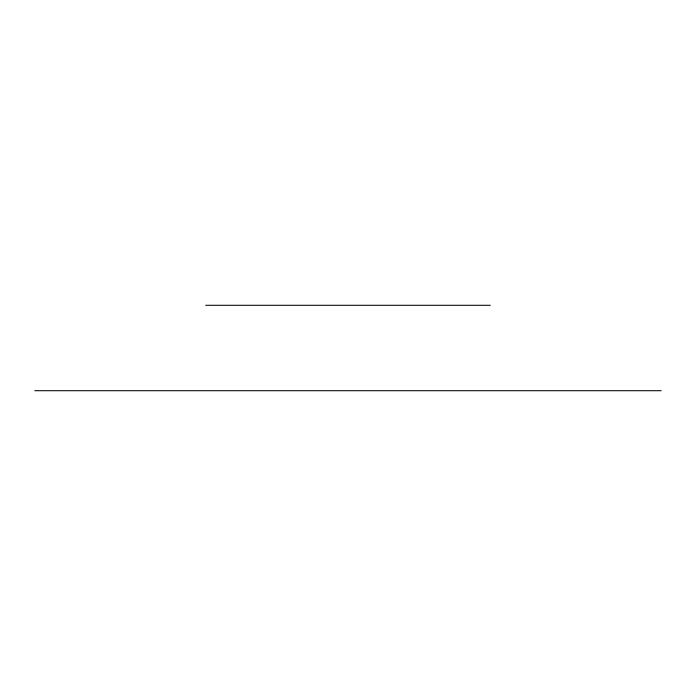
<?xml version="1.0" encoding="UTF-8"?>
<svg xmlns="http://www.w3.org/2000/svg" width="696" height="696" viewBox="0 0 696 696"><rect width="100%" height="100%" fill="white"/><g stroke="black" fill="none" stroke-linecap="round" stroke-linejoin="round"><path stroke-width="1.04" d="M205.633 305.292L490.367 305.292M34.8 390.708L661.2 390.708"/></g></svg>
